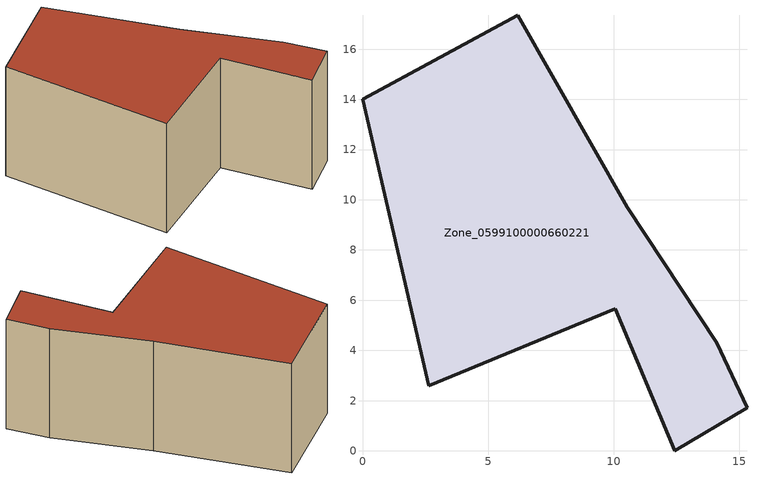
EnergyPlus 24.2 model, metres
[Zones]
Zone_0599100000660221
 floor ground (C_G): 14.11,4.31 15.31,1.72 12.45,0 10.07,5.65 2.64,2.58 0,13.99 6.19,17.35 10.55,9.7 z0
 wall outside (C_F): 6.19,17.35 0,13.99 2.64,2.58 10.07,5.65 12.45,0 15.31,1.72 14.11,4.31 10.55,9.7 6.19,17.35 z0:7.91
 roof outside (C_R): 10.55,9.7 6.19,17.35 0,13.99 2.64,2.58 10.07,5.65 12.45,0 15.31,1.72 14.11,4.31 z7.91
[BUILDING]
Pand.0599100000660221: North Axis=0; Terrain=City; Loads Convergence Tolerance Value=0.04; Temperature Convergence Tolerance Value=0.4; Solar Distribution=FullExterior; Maximum Number of Warmup Days=25; Minimum Number of Warmup Days=1
[Site:Location]
Rotterdam.The.Hague.AP_ZH_NLD Design_Conditions: Latitude=51.96; Longitude=4.45; Time Zone=1; Elevation=-4.5
[SITE:GROUNDTEMPERATURE:BUILDINGSURFACE]
18, 18, 18, 18, 18, 18, 18, 18, 18, 18, 18, 18
[MATERIAL] Thermal Absorptance=0.9; Solar Absorptance=0.7; Visible Absorptance=0.7
Name | Roughness | Thickness | Conductivity | Density | Specific Heat
G.TI.1946 | MediumSmooth | 0.15 | 1 | 540 | 1210
F.TI.1946 | Rough | 0.3 | 0.857143 | 1920 | 840
R.TI.1946 | MediumRough | 0.2 | 0.1 | 1500 | 1000
[CONSTRUCTION]
C_G: G.TI.1946
C_F: F.TI.1946
C_R: R.TI.1946
[ZONE]
Zone_0599100000660221: Type=1; Multiplier=1; Ceiling Height=Autocalculate; Volume=Autocalculate; Floor Area=autocalculate; Part of Total Floor Area=Yes
[ZONEINFILTRATION:DESIGNFLOWRATE]
Infil_Zone_0599100000660221: Zone or ZoneList or Space or SpaceList=Zone_0599100000660221; Schedule=AlwaysOn; Design Flow Rate Calculation Method=Flow/Area; Flow Rate per Floor Area=0.003; Constant Term Coefficient=1; Temperature Term Coefficient=0; Velocity Term Coefficient=0; Velocity Squared Term Coefficient=0
[HVACTEMPLATE:ZONE:IDEALLOADSAIRSYSTEM]
Zone_0599100000660221: Maximum Heating Supply Air Temperature=50; Minimum Cooling Supply Air Temperature=13; Maximum Heating Supply Air Humidity Ratio=0.0156; Minimum Cooling Supply Air Humidity Ratio=0.0077; Heating Limit=NoLimit; Cooling Limit=NoLimit; Dehumidification Control Type=ConstantSensibleHeatRatio; Cooling Sensible Heat Ratio=0.7; Dehumidification Setpoint=60; Humidification Control Type=None; Humidification Setpoint=30; Outdoor Air Method=None; Outdoor Air Flow Rate per Person=0.00944; Outdoor Air Flow Rate per Zone Floor Area=0; Outdoor Air Flow Rate per Zone=0; Demand Controlled Ventilation Type=None; Outdoor Air Economizer Type=NoEconomizer; Heat Recovery Type=None; Sensible Heat Recovery Effectiveness=0.7; Latent Heat Recovery Effectiveness=0.65
[ZONECONTROL:THERMOSTAT]
ThermostatControl_Zone_0599100000660221: Zone or ZoneList=Zone_0599100000660221; Control Type Schedule=DualSetpointControlType; Control 1=Thermostat_Zone_0599100000660221; Temperature Difference Between Cutout And Setpoint=0
[THERMOSTATSETPOINT:DUALSETPOINT]
Thermostat_Zone_0599100000660221: Heating Setpoint Temperature Schedule=HeatingSetpoint_Zone_0599100000660221; Cooling Setpoint Temperature Schedule=CoolingSetpoint_Zone_0599100000660221
[SCHEDULE:COMPACT]
HeatingSetpoint_Zone_0599100000660221: Through: 12/31, For: AllDays, Until: 24:00, 21
CoolingSetpoint_Zone_0599100000660221: Through: 12/31, For: AllDays, Until: 24:00, 24
DualSetpointControlType: Through: 12/31, For: AllDays, Until: 24:00, 4
AlwaysOn: Through: 12/31, For: AllDays, Until: 24:00, 1
